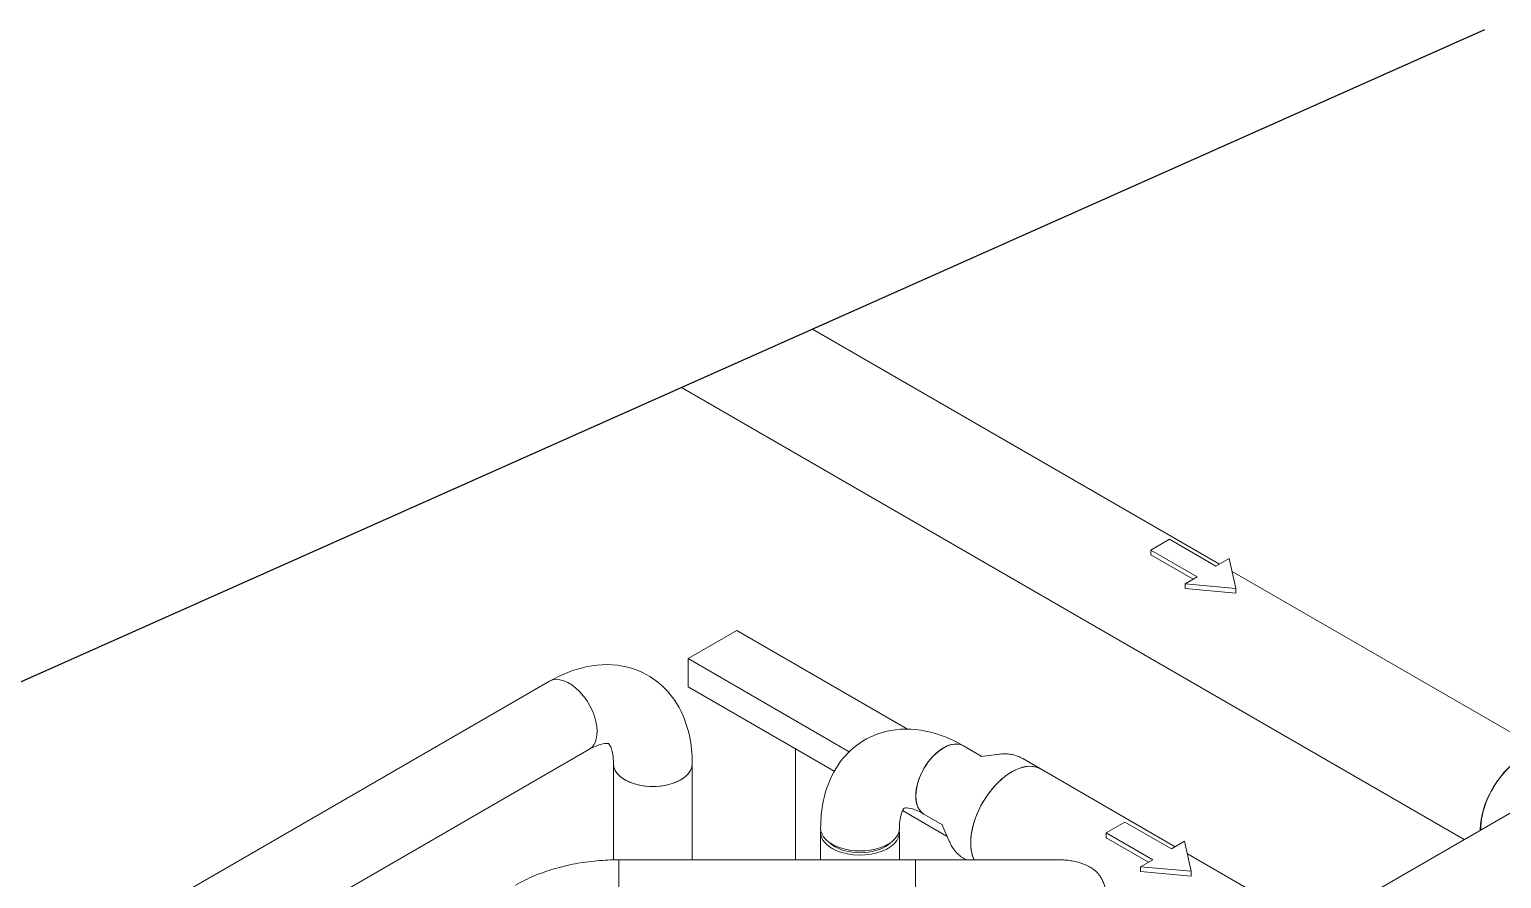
# Model space of a CAD drawing. Header units: millimetres. Extents: x -312439 to 477422, y -331570 to 212570.
# Drawn here: x 351176 to 353791, y 69157 to 70665 of the extents above; entities that cross this region are included whole.
import ezdxf

# ---------------------------------------------------------------- set-up
doc = ezdxf.new("R2010")
doc.units = ezdxf.units.MM

msp = doc.modelspace()

# ---------------------------------------------------------------- linework, layer by layer
msp.add_line((343734.247, 66200.589, -9601.866), (353761.681, 70664.886, -9601.866))
at = {"color": 0, "linetype": 'Continuous', "lineweight": 0, "extrusion": (-5.55112e-17, 0.816497, 0.57735)}
for p, q in [((353289.909, 69715.618), (352566.986, 70132.998)), ((353724.746, 69226.523), (352334.195, 70029.358)), ((353201.17, 69759.716), (353167.949, 69740.536)), ((353283.729, 69712.05), (353201.17, 69759.716)), ((353167.949, 69740.536), (353250.509, 69692.87)), ((353167.949, 69740.536), (353167.949, 69731.992)), ((353167.949, 69731.992), (353243.109, 69688.598)), ((353307.221, 69725.613), (353283.729, 69712.05)), ((353319.155, 69672.417), (353307.221, 69725.613)), ((353872.128, 69379.474), (353312.372, 69702.649)), ((353250.509, 69692.87), (353229.135, 69680.53)), ((353229.135, 69680.53), (353319.155, 69672.417)), ((353229.135, 69680.53), (353229.135, 69671.986)), ((353229.135, 69671.986), (353319.155, 69663.873)), ((353319.155, 69672.417), (353319.155, 69663.873)), ((352432.523, 69597.792), (352345.91, 69547.786)), ((352736.086, 69422.53), (352432.523, 69597.792)), ((352632.325, 69382.423), (352345.91, 69547.786)), ((352345.91, 69547.786), (352345.91, 69497.779)), ((348871.864, 67643.742), (352099.894, 69507.445)), ((352605.735, 69347.769), (352345.91, 69497.779)), ((354089.146, 69436.909), (352904.468, 68752.935)), ((352169.897, 69386.197), (348455.098, 67241.457)), ((352536.95, 69387.482), (352536.95, 69190.515)), ((352835.002, 69392.931), (352866.814, 69374.564)), ((352213.391, 69190.405), (352213.391, 69361.085)), ((352353.397, 69190.515), (352353.397, 69361.085)), ((352866.341, 69374), (352899.327, 69378.113)), ((352940.725, 69370.08), (353211.506, 69213.745)), ((352806.389, 69231.921), (352727.025, 69277.742)), ((352764.999, 69271.682), (352796.811, 69253.315)), ((353122.03, 69257.417), (353088.809, 69238.237)), ((353204.59, 69209.752), (353122.03, 69257.417)), ((352581.498, 69239.188), (352581.498, 69190.515)), ((352721.504, 69239.188), (352721.504, 69190.515)), ((352797.063, 69254.007), (352809.994, 69223.384)), ((353088.809, 69238.237), (353171.369, 69190.572)), ((353088.809, 69238.237), (353088.809, 69229.693)), ((353088.809, 69229.693), (353163.969, 69186.299)), ((353228.081, 69223.314), (353204.59, 69209.752)), ((353240.015, 69170.119), (353228.081, 69223.314)), ((352223.151, 69190.515), (352223.151, 69050.508)), ((353005.118, 69190.515), (352223.151, 69190.515)), ((352750.31, 69050.508), (352750.31, 69190.515)), ((352837.65, 69191.549), (352839.44, 69190.515)), ((353171.369, 69190.572), (353149.996, 69178.232)), ((353149.996, 69178.232), (353240.015, 69170.119)), ((353149.996, 69178.232), (353149.996, 69169.687)), ((353233.014, 69201.327), (353457.06, 69071.974)), ((353149.996, 69169.687), (353240.015, 69161.574)), ((353240.015, 69170.119), (353240.015, 69161.574))]:
    msp.add_line(p, q, dxfattribs=at)
at = {"color": 0, "linetype": 'Continuous', "lineweight": 0}
for centre, major_axis, start_param, end_param in [((352134.895, 69446.821), (-35.002, 60.624), 3.92699082, 6.28318531), ((352134.895, 69446.821), (-35.002, 60.624), 3.14159265, 3.92699082), ((352800, 69332.307), (-35.002, -60.624), 3.14159265, 6.28318531), ((352800, 69332.307), (35.002, 60.624), 0, 3.14159265), ((353827.107, 69287.296), (51.538, 89.266), 0, 2.37609433), ((352283.394, 69361.085), (-70.003, 0), 0, 0.78539816), ((352283.394, 69361.085), (70.003, 0), 3.14159265, 5.49778714), ((352283.394, 69361.085), (-70.003, 0), 0.78539816, 3.14159265), ((352283.394, 69361.085), (70.003, 0), 5.49778714, 6.28318531), ((352920.999, 69262.448), (-51.538, -89.266), 3.14159265, 5.90436994), ((352920.999, 69262.448), (-51.538, -89.266), 3.14159265, 3.92699082), ((353826.371, 69286.871), (-51.538, -89.266), 3.92194029, 5.49778714), ((352920.999, 69262.448), (-51.538, -89.266), 3.92699082, 5.90436994), ((352651.501, 69239.188), (-70.003, 0), 6.19172624, 7.06858347), ((352651.501, 69246.571), (70.003, 0), 3.14159265, 6.28318531), ((352651.501, 69239.188), (-70.003, 0), 0.78539816, 3.23305172), ((353826.371, 69286.871), (-51.538, -89.266), 5.49778714, 5.51768699), ((352651.501, 69239.188), (-62.629, 0), 0.53348351, 0.78539816), ((352651.501, 69239.188), (-62.629, 0), 0.78539816, 2.60810915)]:
    msp.add_ellipse(centre, major_axis=major_axis, ratio=0.57735027, start_param=start_param, end_param=end_param, dxfattribs=at)
for points, knots in [([(352099.894, 69507.445), (352120.942, 69519.598), (352143.31, 69528.766), (352189.994, 69538.204), (352214.485, 69538.54), (352256.745, 69527.998), (352274.587, 69519.531), (352304.517, 69496.698), (352316.729, 69482.734), (352336.931, 69449.853), (352344.074, 69430.579), (352351.826, 69394.555), (352353.397, 69377.914), (352353.397, 69361.085)], [4.71238898, 4.71238898, 4.71238898, 4.71238898, 5.02654825, 5.02654825, 5.33378375, 5.33378375, 5.57200607, 5.57200607, 5.8007641, 5.8007641, 6.06565523, 6.06565523, 6.28318531, 6.28318531, 6.28318531, 6.28318531]), ([(352835.002, 69392.931), (352813.953, 69405.083), (352791.585, 69414.251), (352744.901, 69423.689), (352720.41, 69424.025), (352678.15, 69413.484), (352660.309, 69405.017), (352630.378, 69382.184), (352618.166, 69368.219), (352597.964, 69335.339), (352590.821, 69316.064), (352583.069, 69280.041), (352581.498, 69263.4), (352581.498, 69246.571)], [4.71238898, 4.71238898, 4.71238898, 4.71238898, 5.02654825, 5.02654825, 5.33378375, 5.33378375, 5.57200607, 5.57200607, 5.8007641, 5.8007641, 6.06565523, 6.06565523, 6.28318531, 6.28318531, 6.28318531, 6.28318531]), ([(352169.897, 69386.197), (352177.804, 69390.762), (352184.906, 69393.688), (352195.966, 69396.852), (352199.897, 69397.131), (352204.93, 69396.929), (352204.891, 69396.603), (352204.906, 69396.593), (352205.52, 69396.516), (352208.786, 69390.707), (352210.933, 69385.352), (352212.941, 69372.687), (352213.391, 69367.225), (352213.391, 69361.085)], [4.71238898, 4.71238898, 4.71238898, 4.71238898, 4.95951548, 4.95951548, 5.20340272, 5.20340272, 5.51332808, 5.51332808, 5.82748735, 5.82748735, 6.11701485, 6.11701485, 6.28318531, 6.28318531, 6.28318531, 6.28318531]), ([(352866.814, 69374.564), (352867.037, 69374.436), (352867.269, 69374.324), (352867.544, 69374.214), (352867.614, 69374.188), (352867.677, 69374.166)], [0.785398163, 0.785398163, 0.785398163, 0.785398163, 0.867755899, 0.867755899, 0.897613307, 0.897613307, 0.897613307, 0.897613307]), ([(352940.725, 69370.08), (352938.126, 69371.58), (352935.42, 69372.894), (352929.89, 69375.113), (352927.066, 69376.019), (352921.396, 69377.426), (352918.55, 69377.928), (352912.912, 69378.56), (352910.12, 69378.692), (352904.64, 69378.631), (352901.951, 69378.44), (352899.327, 69378.113)], [0.785398163, 0.785398163, 0.785398163, 0.785398163, 0.867755899, 0.867755899, 0.950113634, 0.950113634, 1.032471369, 1.032471369, 1.114829104, 1.114829104, 1.197186839, 1.197186839, 1.197186839, 1.197186839]), ([(352764.999, 69271.682), (352757.091, 69276.248), (352749.99, 69279.174), (352738.929, 69282.337), (352734.998, 69282.616), (352729.966, 69282.414), (352730.005, 69282.088), (352729.989, 69282.079), (352729.375, 69282.001), (352726.109, 69276.192), (352723.962, 69270.838), (352721.954, 69258.172), (352721.504, 69252.71), (352721.504, 69246.571)], [4.71238898, 4.71238898, 4.71238898, 4.71238898, 4.95951548, 4.95951548, 5.20340272, 5.20340272, 5.51332808, 5.51332808, 5.82748735, 5.82748735, 6.11701485, 6.11701485, 6.28318531, 6.28318531, 6.28318531, 6.28318531]), ([(352797.587, 69252.767), (352797.536, 69252.811), (352797.48, 69252.858), (352797.246, 69253.041), (352797.034, 69253.187), (352796.811, 69253.315)], [3.814775673, 3.814775673, 3.814775673, 3.814775673, 3.844633082, 3.844633082, 3.926990817, 3.926990817, 3.926990817, 3.926990817]), ([(352809.994, 69223.384), (352811.023, 69220.948), (352812.202, 69218.524), (352814.889, 69213.747), (352816.399, 69211.395), (352819.766, 69206.829), (352821.623, 69204.615), (352825.677, 69200.408), (352827.874, 69198.415), (352832.561, 69194.736), (352835.051, 69193.049), (352837.65, 69191.549)], [3.515202141, 3.515202141, 3.515202141, 3.515202141, 3.597559876, 3.597559876, 3.679917611, 3.679917611, 3.762275347, 3.762275347, 3.844633082, 3.844633082, 3.926990817, 3.926990817, 3.926990817, 3.926990817]), ([(352223.151, 69190.515), (352210.039, 69190.515), (352196.927, 69189.92), (352170.921, 69187.542), (352158.027, 69185.759), (352132.669, 69181.002), (352120.204, 69178.028), (352095.902, 69170.879), (352084.064, 69166.704), (352061.201, 69157.114), (352050.175, 69151.699), (352039.651, 69145.623)], [0.785398163, 0.785398163, 0.785398163, 0.785398163, 0.942477796, 0.942477796, 1.099557429, 1.099557429, 1.256637061, 1.256637061, 1.413716694, 1.413716694, 1.570796327, 1.570796327, 1.570796327, 1.570796327]), ([(353005.118, 69190.515), (353006.749, 69190.515), (353008.389, 69190.484), (353013.529, 69190.292), (353017.046, 69190.024), (353024.062, 69189.211), (353027.558, 69188.666), (353034.458, 69187.291), (353037.861, 69186.461), (353044.505, 69184.5), (353047.744, 69183.369), (353053.988, 69180.776), (353056.992, 69179.315), (353059.844, 69177.669), (353061.644, 69176.63), (353063.436, 69175.485), (353066.935, 69172.97), (353068.641, 69171.599), (353071.901, 69168.622), (353073.456, 69167.016), (353076.365, 69163.568), (353077.718, 69161.728), (353080.194, 69157.83), (353081.32, 69155.769), (353083.335, 69151.455), (353084.225, 69149.202), (353085.784, 69144.558), (353086.453, 69142.164), (353087.599, 69137.299), (353088.077, 69134.827), (353088.825, 69130.202), (353089.124, 69127.997), (353089.637, 69123.51), (353089.85, 69121.229), (353090.207, 69116.634), (353090.351, 69114.32), (353090.586, 69109.701), (353090.678, 69107.397), (353090.824, 69102.839), (353090.878, 69100.583), (353090.962, 69096.159), (353090.992, 69093.989), (353091.036, 69089.774), (353091.05, 69087.727), (353091.068, 69083.788), (353091.072, 69081.896), (353091.072, 69078.294), (353091.068, 69076.523), (353091.05, 69073.086), (353091.036, 69071.421), (353090.992, 69068.234), (353090.962, 69066.713), (353090.878, 69063.847), (353090.824, 69062.503), (353090.678, 69060.015), (353090.586, 69058.87), (353090.351, 69056.798), (353090.207, 69055.87), (353089.85, 69054.241), (353089.637, 69053.539), (353089.124, 69052.361), (353088.825, 69051.885), (353088.077, 69051.092), (353087.599, 69050.798), (353086.699, 69050.553), (353086.341, 69050.509), (353085.95, 69050.509)], [-54.03608576, -54.03608576, -54.03608576, -54.03608576, -49.38266253, -49.38266253, -39.50613003, -39.50613003, -29.62959752, -29.62959752, -19.75306501, -19.75306501, -9.87653251, -9.87653251, 0, 0, 0, 6.23412306, 6.23412306, 12.46824612, 12.46824612, 18.70236918, 18.70236918, 24.93649225, 24.93649225, 31.17061531, 31.17061531, 37.40473837, 37.40473837, 43.63886143, 43.63886143, 49.87298449, 49.87298449, 55.275467, 55.275467, 60.67794951, 60.67794951, 66.08043203, 66.08043203, 71.48291454, 71.48291454, 76.88539705, 76.88539705, 82.28787956, 82.28787956, 87.69036207, 87.69036207, 93.09284458, 93.09284458, 98.49532709, 98.49532709, 103.89780961, 103.89780961, 109.30029212, 109.30029212, 114.70277463, 114.70277463, 120.10525714, 120.10525714, 125.50773965, 125.50773965, 130.91022216, 130.91022216, 136.31270468, 136.31270468, 142.54682774, 142.54682774, 146.09893682, 146.09893682, 146.09893682, 146.09893682])]:
    msp.add_open_spline(points, degree=3, knots=knots, dxfattribs=at)

doc.saveas('drawing.dxf')
